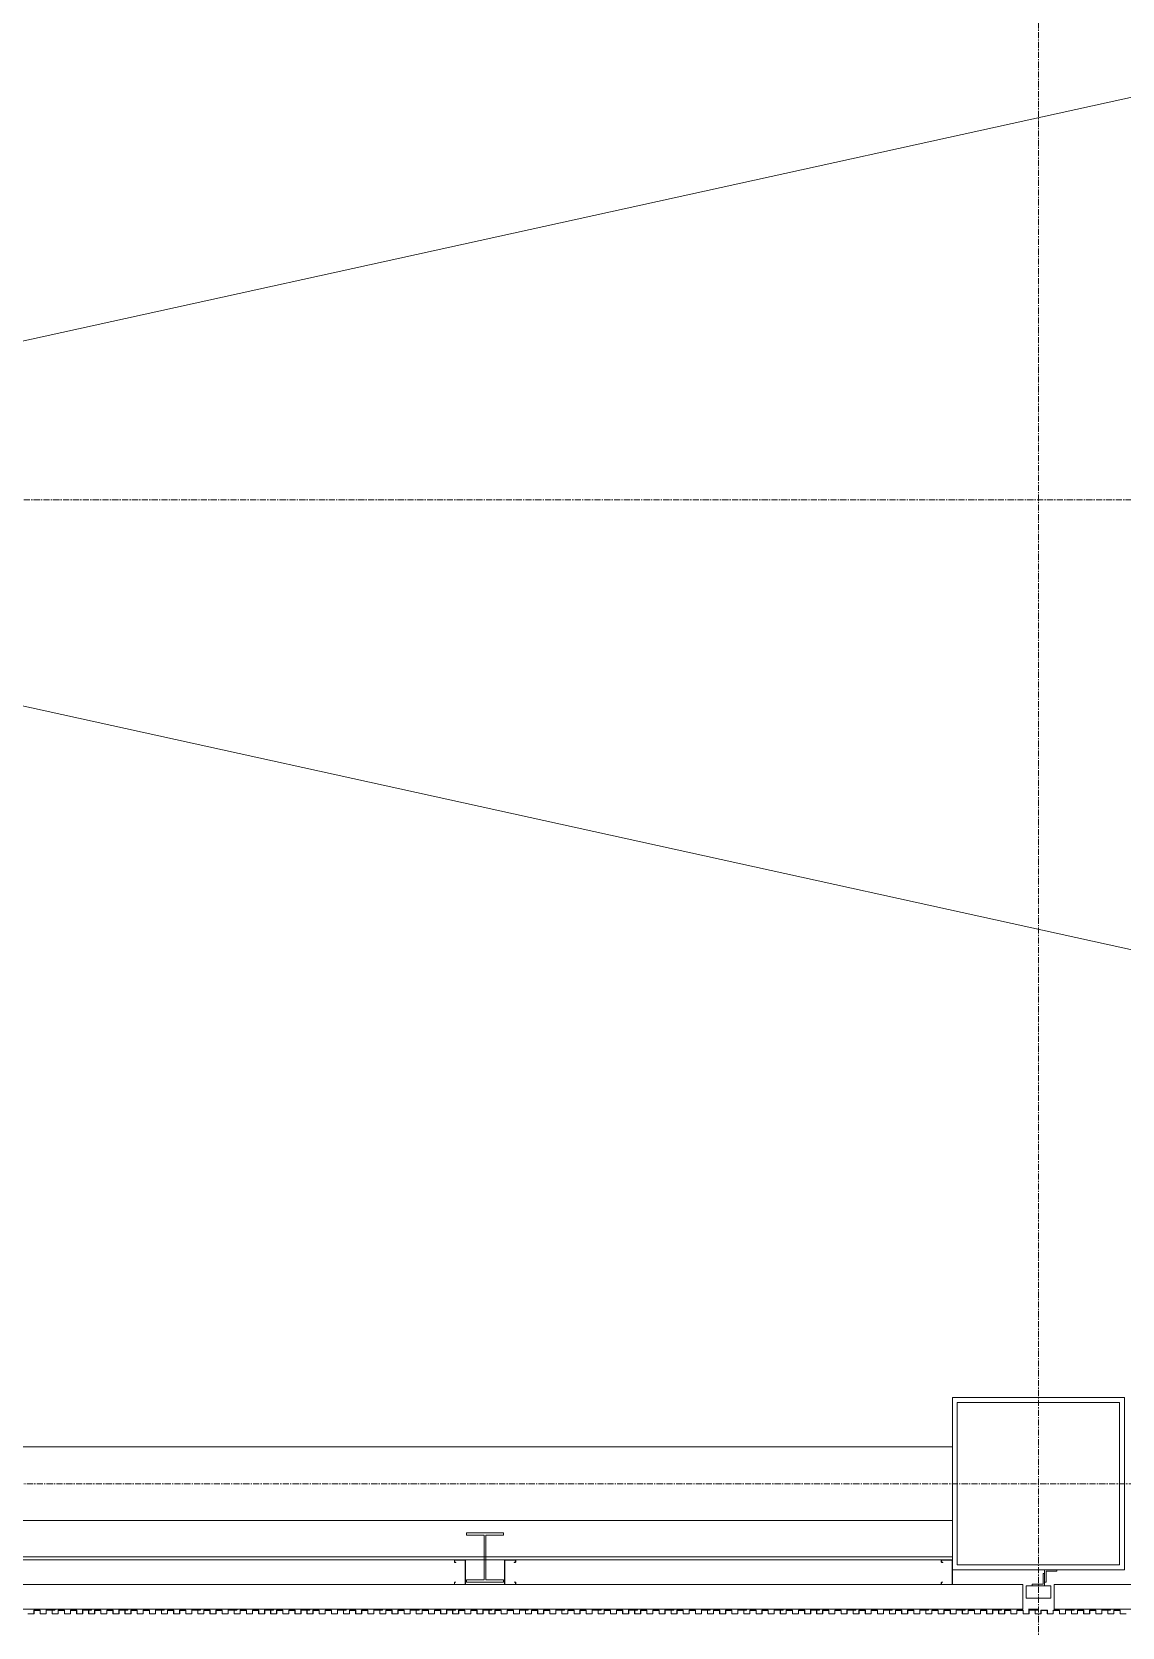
# Model space of a CAD drawing. Extents: x 73996 to 686888, y -9729 to 263202.
# Drawn here: x 494833 to 499266, y 172619 to 179104 of the extents above; entities that cross this region are included whole.
import ezdxf

# ---------------------------------------------------------------- set-up
doc = ezdxf.new("R2010")
doc.units = 0
doc.header["$LTSCALE"] = 20
doc.linetypes.add('Data Center Layout_L20$0$CENTER', pattern=[2, 1.25, -0.25, 0.25, -0.25])
for name, color, linetype, lineweight in [('Data Center Layout_L20$0$ARC', 252, 'Continuous', 0), ('Data Center Layout_L20$0$H-SIN', 252, 'Data Center Layout_L20$0$CENTER', 9), ('Data Center Layout_L20$0$K-SIN', 252, 'Data Center Layout_L20$0$CENTER', 9)]:
    doc.layers.add(name, color=color, linetype=linetype, lineweight=lineweight)

# ---------------------------------------------------------------- blocks, each defined once
blk = doc.blocks.new('Data Center Layout_L20$0$A$C80dc7663')
at = {"layer": 'Data Center Layout_L20$0$ARC'}
for p, q in [((517090.24, 147545.59), (549590.24, 140395.59)), ((517290.24, 140395.59), (549790.24, 147545.59)), ((540590.24, 140195.59), (532290.24, 140195.59)), ((540590.24, 139895.59), (532290.24, 139895.59)), ((540590.24, 139748.09), (532290.24, 139748.09)), ((540590.24, 139735.59), (532290.24, 139735.59)), ((540876.41, 139635.59), (517002.82, 139635.59)), ((540876.41, 139635.59), (540876.41, 139535.59)), ((549885.76, 139635.59), (541004.07, 139635.59)), ((541004.07, 139635.59), (541004.07, 139535.59)), ((540876.41, 139535.59), (517002.82, 139535.59)), ((549885.76, 139535.59), (541004.07, 139535.59))]:
    blk.add_line(p, q, dxfattribs=at)
for points in [[(540590.24, 139695.59), (540590.24, 140395.59), (541290.24, 140395.59), (541290.24, 139695.59)], [(540610.24, 139715.59), (540610.24, 140375.59), (541270.24, 140375.59), (541270.24, 139715.59)], [(538615.24, 139645.59), (538765.24, 139645.59), (538765.24, 139654.59), (538693.24, 139654.59), (538693.24, 139836.59), (538765.24, 139836.59), (538765.24, 139845.59), (538615.24, 139845.59), (538615.24, 139836.59), (538687.24, 139836.59), (538687.24, 139654.59), (538615.24, 139654.59)], [(540915.24, 139630.59), (540965.24, 139630.59), (540965.24, 139680.59), (540959.24, 139680.59), (540959.24, 139636.59), (540915.24, 139636.59)], [(540965.24, 139645.59), (540965.24, 139695.59), (541015.24, 139695.59), (541015.24, 139689.59), (540971.24, 139689.59), (540971.24, 139645.59)], [(540890.24, 139630.59), (540990.24, 139630.59), (540990.24, 139580.59), (540890.24, 139580.59)]]:
    blk.add_lwpolyline(points, close=True, dxfattribs=at)
for points in [[(538571.69, 139726.39), (538567.29, 139726.39, -0.4142136), (538566.49, 139727.19), (538566.49, 139733.99, -0.4142136), (538567.29, 139734.79), (538609.09, 139734.79, -0.4142136), (538609.89, 139733.99), (538609.89, 139637.19, -0.4142136), (538609.09, 139636.39), (538567.29, 139636.39, -0.4142136), (538566.49, 139637.19), (538566.49, 139643.99, -0.4142136), (538567.29, 139644.79), (538571.69, 139644.79), (538571.69, 139645.59), (538567.29, 139645.59, 0.4142136), (538565.69, 139643.99), (538565.69, 139637.19, 0.4142136), (538567.29, 139635.59), (538609.09, 139635.59, 0.4142136), (538610.69, 139637.19), (538610.69, 139733.99, 0.4142136), (538609.09, 139735.59), (538567.29, 139735.59, 0.4142136), (538565.69, 139733.99), (538565.69, 139727.19, 0.4142136), (538567.29, 139725.59), (538571.69, 139725.59)], [(538808.8, 139726.39), (538813.2, 139726.39, 0.4142136), (538814, 139727.19), (538814, 139733.99, 0.4142136), (538813.2, 139734.79), (538771.4, 139734.79, 0.4142136), (538770.6, 139733.99), (538770.6, 139637.19, 0.4142136), (538771.4, 139636.39), (538813.2, 139636.39, 0.4142136), (538814, 139637.19), (538814, 139643.99, 0.4142136), (538813.2, 139644.79), (538808.8, 139644.79), (538808.8, 139645.59), (538813.2, 139645.59, -0.4142136), (538814.8, 139643.99), (538814.8, 139637.19, -0.4142136), (538813.2, 139635.59), (538771.4, 139635.59, -0.4142136), (538769.8, 139637.19), (538769.8, 139733.99, -0.4142136), (538771.4, 139735.59), (538813.2, 139735.59, -0.4142136), (538814.8, 139733.99), (538814.8, 139727.19, -0.4142136), (538813.2, 139725.59), (538808.8, 139725.59)], [(540551.24, 139726.39), (540546.84, 139726.39, -0.4142136), (540546.04, 139727.19), (540546.04, 139733.99, -0.4142136), (540546.84, 139734.79), (540588.64, 139734.79, -0.4142136), (540589.44, 139733.99), (540589.44, 139637.19, -0.4142136), (540588.64, 139636.39), (540546.84, 139636.39, -0.4142136), (540546.04, 139637.19), (540546.04, 139643.99, -0.4142136), (540546.84, 139644.79), (540551.24, 139644.79), (540551.24, 139645.59), (540546.84, 139645.59, 0.4142136), (540545.24, 139643.99), (540545.24, 139637.19, 0.4142136), (540546.84, 139635.59), (540588.64, 139635.59, 0.4142136), (540590.24, 139637.19), (540590.24, 139733.99, 0.4142136), (540588.64, 139735.59), (540546.84, 139735.59, 0.4142136), (540545.24, 139733.99), (540545.24, 139727.19, 0.4142136), (540546.84, 139725.59), (540551.24, 139725.59)]]:
    blk.add_lwpolyline(points, format="xyb", close=True, dxfattribs=at)
at = {"layer": 'Data Center Layout_L20$0$ARC', "linetype": 'Continuous'}
for points in [[(536933.25, 139532.11), (536940.24, 139534.61), (536940.07, 139535.08), (536933.11, 139532.59), (536905.74, 139532.59), (536905.74, 139516.59), (536881.94, 139516.59), (536881.94, 139531.09), (536856.14, 139531.09), (536856.14, 139516.59), (536832.34, 139516.59)], [(536831.84, 139516.09), (536856.64, 139516.09), (536856.64, 139530.59), (536881.44, 139530.59), (536881.44, 139516.09), (536906.24, 139516.09), (536906.24, 139532.09), (536933.31, 139532.09)]]:
    blk.add_lwpolyline(points, dxfattribs=at)
for points in [[(537081.25, 139532.11), (537088.24, 139534.61), (537088.07, 139535.08), (537081.11, 139532.59), (537053.74, 139532.59), (537053.74, 139516.59), (537029.94, 139516.59), (537029.94, 139531.09), (537004.14, 139531.09), (537004.14, 139516.59), (536980.34, 139516.59), (536980.34, 139531.09), (536954.54, 139531.09), (536954.54, 139516.59), (536930.74, 139516.59), (536930.74, 139531.59), (536940.24, 139531.59, 1), (536940.24, 139535.59), (536919.53, 139535.59), (536918.24, 139534.3), (536916.95, 139535.59), (536903.24, 139535.59), (536903.24, 139535.09), (536916.74, 139535.09), (536918.24, 139533.59), (536919.74, 139535.09), (536940.24, 139535.09, -1), (536940.24, 139532.09), (536930.24, 139532.09), (536930.24, 139516.09), (536955.04, 139516.09), (536955.04, 139530.59), (536979.84, 139530.59), (536979.84, 139516.09), (537004.64, 139516.09), (537004.64, 139530.59), (537029.44, 139530.59), (537029.44, 139516.09), (537054.24, 139516.09), (537054.24, 139532.09), (537081.31, 139532.09)], [(537229.25, 139532.11), (537236.24, 139534.61), (537236.07, 139535.08), (537229.11, 139532.59), (537201.74, 139532.59), (537201.74, 139516.59), (537177.94, 139516.59), (537177.94, 139531.09), (537152.14, 139531.09), (537152.14, 139516.59), (537128.34, 139516.59), (537128.34, 139531.09), (537102.54, 139531.09), (537102.54, 139516.59), (537078.74, 139516.59), (537078.74, 139531.59), (537088.24, 139531.59, 1), (537088.24, 139535.59), (537067.53, 139535.59), (537066.24, 139534.3), (537064.95, 139535.59), (537051.24, 139535.59), (537051.24, 139535.09), (537064.74, 139535.09), (537066.24, 139533.59), (537067.74, 139535.09), (537088.24, 139535.09, -1), (537088.24, 139532.09), (537078.24, 139532.09), (537078.24, 139516.09), (537103.04, 139516.09), (537103.04, 139530.59), (537127.84, 139530.59), (537127.84, 139516.09), (537152.64, 139516.09), (537152.64, 139530.59), (537177.44, 139530.59), (537177.44, 139516.09), (537202.24, 139516.09), (537202.24, 139532.09), (537229.31, 139532.09)], [(537377.25, 139532.11), (537384.24, 139534.61), (537384.07, 139535.08), (537377.11, 139532.59), (537349.74, 139532.59), (537349.74, 139516.59), (537325.94, 139516.59), (537325.94, 139531.09), (537300.14, 139531.09), (537300.14, 139516.59), (537276.34, 139516.59), (537276.34, 139531.09), (537250.54, 139531.09), (537250.54, 139516.59), (537226.74, 139516.59), (537226.74, 139531.59), (537236.24, 139531.59, 1), (537236.24, 139535.59), (537215.53, 139535.59), (537214.24, 139534.3), (537212.95, 139535.59), (537199.24, 139535.59), (537199.24, 139535.09), (537212.74, 139535.09), (537214.24, 139533.59), (537215.74, 139535.09), (537236.24, 139535.09, -1), (537236.24, 139532.09), (537226.24, 139532.09), (537226.24, 139516.09), (537251.04, 139516.09), (537251.04, 139530.59), (537275.84, 139530.59), (537275.84, 139516.09), (537300.64, 139516.09), (537300.64, 139530.59), (537325.44, 139530.59), (537325.44, 139516.09), (537350.24, 139516.09), (537350.24, 139532.09), (537377.31, 139532.09)], [(537525.25, 139532.11), (537532.24, 139534.61), (537532.07, 139535.08), (537525.11, 139532.59), (537497.74, 139532.59), (537497.74, 139516.59), (537473.94, 139516.59), (537473.94, 139531.09), (537448.14, 139531.09), (537448.14, 139516.59), (537424.34, 139516.59), (537424.34, 139531.09), (537398.54, 139531.09), (537398.54, 139516.59), (537374.74, 139516.59), (537374.74, 139531.59), (537384.24, 139531.59, 1), (537384.24, 139535.59), (537363.53, 139535.59), (537362.24, 139534.3), (537360.95, 139535.59), (537347.24, 139535.59), (537347.24, 139535.09), (537360.74, 139535.09), (537362.24, 139533.59), (537363.74, 139535.09), (537384.24, 139535.09, -1), (537384.24, 139532.09), (537374.24, 139532.09), (537374.24, 139516.09), (537399.04, 139516.09), (537399.04, 139530.59), (537423.84, 139530.59), (537423.84, 139516.09), (537448.64, 139516.09), (537448.64, 139530.59), (537473.44, 139530.59), (537473.44, 139516.09), (537498.24, 139516.09), (537498.24, 139532.09), (537525.31, 139532.09)], [(537673.25, 139532.11), (537680.24, 139534.61), (537680.07, 139535.08), (537673.11, 139532.59), (537645.74, 139532.59), (537645.74, 139516.59), (537621.94, 139516.59), (537621.94, 139531.09), (537596.14, 139531.09), (537596.14, 139516.59), (537572.34, 139516.59), (537572.34, 139531.09), (537546.54, 139531.09), (537546.54, 139516.59), (537522.74, 139516.59), (537522.74, 139531.59), (537532.24, 139531.59, 1), (537532.24, 139535.59), (537511.53, 139535.59), (537510.24, 139534.3), (537508.95, 139535.59), (537495.24, 139535.59), (537495.24, 139535.09), (537508.74, 139535.09), (537510.24, 139533.59), (537511.74, 139535.09), (537532.24, 139535.09, -1), (537532.24, 139532.09), (537522.24, 139532.09), (537522.24, 139516.09), (537547.04, 139516.09), (537547.04, 139530.59), (537571.84, 139530.59), (537571.84, 139516.09), (537596.64, 139516.09), (537596.64, 139530.59), (537621.44, 139530.59), (537621.44, 139516.09), (537646.24, 139516.09), (537646.24, 139532.09), (537673.31, 139532.09)], [(537821.25, 139532.11), (537828.24, 139534.61), (537828.07, 139535.08), (537821.11, 139532.59), (537793.74, 139532.59), (537793.74, 139516.59), (537769.94, 139516.59), (537769.94, 139531.09), (537744.14, 139531.09), (537744.14, 139516.59), (537720.34, 139516.59), (537720.34, 139531.09), (537694.54, 139531.09), (537694.54, 139516.59), (537670.74, 139516.59), (537670.74, 139531.59), (537680.24, 139531.59, 1), (537680.24, 139535.59), (537659.53, 139535.59), (537658.24, 139534.3), (537656.95, 139535.59), (537643.24, 139535.59), (537643.24, 139535.09), (537656.74, 139535.09), (537658.24, 139533.59), (537659.74, 139535.09), (537680.24, 139535.09, -1), (537680.24, 139532.09), (537670.24, 139532.09), (537670.24, 139516.09), (537695.04, 139516.09), (537695.04, 139530.59), (537719.84, 139530.59), (537719.84, 139516.09), (537744.64, 139516.09), (537744.64, 139530.59), (537769.44, 139530.59), (537769.44, 139516.09), (537794.24, 139516.09), (537794.24, 139532.09), (537821.31, 139532.09)], [(537969.25, 139532.11), (537976.24, 139534.61), (537976.07, 139535.08), (537969.11, 139532.59), (537941.74, 139532.59), (537941.74, 139516.59), (537917.94, 139516.59), (537917.94, 139531.09), (537892.14, 139531.09), (537892.14, 139516.59), (537868.34, 139516.59), (537868.34, 139531.09), (537842.54, 139531.09), (537842.54, 139516.59), (537818.74, 139516.59), (537818.74, 139531.59), (537828.24, 139531.59, 1), (537828.24, 139535.59), (537807.53, 139535.59), (537806.24, 139534.3), (537804.95, 139535.59), (537791.24, 139535.59), (537791.24, 139535.09), (537804.74, 139535.09), (537806.24, 139533.59), (537807.74, 139535.09), (537828.24, 139535.09, -1), (537828.24, 139532.09), (537818.24, 139532.09), (537818.24, 139516.09), (537843.04, 139516.09), (537843.04, 139530.59), (537867.84, 139530.59), (537867.84, 139516.09), (537892.64, 139516.09), (537892.64, 139530.59), (537917.44, 139530.59), (537917.44, 139516.09), (537942.24, 139516.09), (537942.24, 139532.09), (537969.31, 139532.09)], [(538117.25, 139532.11), (538124.24, 139534.61), (538124.07, 139535.08), (538117.11, 139532.59), (538089.74, 139532.59), (538089.74, 139516.59), (538065.94, 139516.59), (538065.94, 139531.09), (538040.14, 139531.09), (538040.14, 139516.59), (538016.34, 139516.59), (538016.34, 139531.09), (537990.54, 139531.09), (537990.54, 139516.59), (537966.74, 139516.59), (537966.74, 139531.59), (537976.24, 139531.59, 1), (537976.24, 139535.59), (537955.53, 139535.59), (537954.24, 139534.3), (537952.95, 139535.59), (537939.24, 139535.59), (537939.24, 139535.09), (537952.74, 139535.09), (537954.24, 139533.59), (537955.74, 139535.09), (537976.24, 139535.09, -1), (537976.24, 139532.09), (537966.24, 139532.09), (537966.24, 139516.09), (537991.04, 139516.09), (537991.04, 139530.59), (538015.84, 139530.59), (538015.84, 139516.09), (538040.64, 139516.09), (538040.64, 139530.59), (538065.44, 139530.59), (538065.44, 139516.09), (538090.24, 139516.09), (538090.24, 139532.09), (538117.31, 139532.09)], [(538265.25, 139532.11), (538272.24, 139534.61), (538272.07, 139535.08), (538265.11, 139532.59), (538237.74, 139532.59), (538237.74, 139516.59), (538213.94, 139516.59), (538213.94, 139531.09), (538188.14, 139531.09), (538188.14, 139516.59), (538164.34, 139516.59), (538164.34, 139531.09), (538138.54, 139531.09), (538138.54, 139516.59), (538114.74, 139516.59), (538114.74, 139531.59), (538124.24, 139531.59, 1), (538124.24, 139535.59), (538103.53, 139535.59), (538102.24, 139534.3), (538100.95, 139535.59), (538087.24, 139535.59), (538087.24, 139535.09), (538100.74, 139535.09), (538102.24, 139533.59), (538103.74, 139535.09), (538124.24, 139535.09, -1), (538124.24, 139532.09), (538114.24, 139532.09), (538114.24, 139516.09), (538139.04, 139516.09), (538139.04, 139530.59), (538163.84, 139530.59), (538163.84, 139516.09), (538188.64, 139516.09), (538188.64, 139530.59), (538213.44, 139530.59), (538213.44, 139516.09), (538238.24, 139516.09), (538238.24, 139532.09), (538265.31, 139532.09)], [(538413.25, 139532.11), (538420.24, 139534.61), (538420.07, 139535.08), (538413.11, 139532.59), (538385.74, 139532.59), (538385.74, 139516.59), (538361.94, 139516.59), (538361.94, 139531.09), (538336.14, 139531.09), (538336.14, 139516.59), (538312.34, 139516.59), (538312.34, 139531.09), (538286.54, 139531.09), (538286.54, 139516.59), (538262.74, 139516.59), (538262.74, 139531.59), (538272.24, 139531.59, 1), (538272.24, 139535.59), (538251.53, 139535.59), (538250.24, 139534.3), (538248.95, 139535.59), (538235.24, 139535.59), (538235.24, 139535.09), (538248.74, 139535.09), (538250.24, 139533.59), (538251.74, 139535.09), (538272.24, 139535.09, -1), (538272.24, 139532.09), (538262.24, 139532.09), (538262.24, 139516.09), (538287.04, 139516.09), (538287.04, 139530.59), (538311.84, 139530.59), (538311.84, 139516.09), (538336.64, 139516.09), (538336.64, 139530.59), (538361.44, 139530.59), (538361.44, 139516.09), (538386.24, 139516.09), (538386.24, 139532.09), (538413.31, 139532.09)], [(538561.25, 139532.11), (538568.24, 139534.61), (538568.07, 139535.08), (538561.11, 139532.59), (538533.74, 139532.59), (538533.74, 139516.59), (538509.94, 139516.59), (538509.94, 139531.09), (538484.14, 139531.09), (538484.14, 139516.59), (538460.34, 139516.59), (538460.34, 139531.09), (538434.54, 139531.09), (538434.54, 139516.59), (538410.74, 139516.59), (538410.74, 139531.59), (538420.24, 139531.59, 1), (538420.24, 139535.59), (538399.53, 139535.59), (538398.24, 139534.3), (538396.95, 139535.59), (538383.24, 139535.59), (538383.24, 139535.09), (538396.74, 139535.09), (538398.24, 139533.59), (538399.74, 139535.09), (538420.24, 139535.09, -1), (538420.24, 139532.09), (538410.24, 139532.09), (538410.24, 139516.09), (538435.04, 139516.09), (538435.04, 139530.59), (538459.84, 139530.59), (538459.84, 139516.09), (538484.64, 139516.09), (538484.64, 139530.59), (538509.44, 139530.59), (538509.44, 139516.09), (538534.24, 139516.09), (538534.24, 139532.09), (538561.31, 139532.09)], [(538709.25, 139532.11), (538716.24, 139534.61), (538716.07, 139535.08), (538709.11, 139532.59), (538681.74, 139532.59), (538681.74, 139516.59), (538657.94, 139516.59), (538657.94, 139531.09), (538632.14, 139531.09), (538632.14, 139516.59), (538608.34, 139516.59), (538608.34, 139531.09), (538582.54, 139531.09), (538582.54, 139516.59), (538558.74, 139516.59), (538558.74, 139531.59), (538568.24, 139531.59, 1), (538568.24, 139535.59), (538547.53, 139535.59), (538546.24, 139534.3), (538544.95, 139535.59), (538531.24, 139535.59), (538531.24, 139535.09), (538544.74, 139535.09), (538546.24, 139533.59), (538547.74, 139535.09), (538568.24, 139535.09, -1), (538568.24, 139532.09), (538558.24, 139532.09), (538558.24, 139516.09), (538583.04, 139516.09), (538583.04, 139530.59), (538607.84, 139530.59), (538607.84, 139516.09), (538632.64, 139516.09), (538632.64, 139530.59), (538657.44, 139530.59), (538657.44, 139516.09), (538682.24, 139516.09), (538682.24, 139532.09), (538709.31, 139532.09)], [(538857.25, 139532.11), (538864.24, 139534.61), (538864.07, 139535.08), (538857.11, 139532.59), (538829.74, 139532.59), (538829.74, 139516.59), (538805.94, 139516.59), (538805.94, 139531.09), (538780.14, 139531.09), (538780.14, 139516.59), (538756.34, 139516.59), (538756.34, 139531.09), (538730.54, 139531.09), (538730.54, 139516.59), (538706.74, 139516.59), (538706.74, 139531.59), (538716.24, 139531.59, 1), (538716.24, 139535.59), (538695.53, 139535.59), (538694.24, 139534.3), (538692.95, 139535.59), (538679.24, 139535.59), (538679.24, 139535.09), (538692.74, 139535.09), (538694.24, 139533.59), (538695.74, 139535.09), (538716.24, 139535.09, -1), (538716.24, 139532.09), (538706.24, 139532.09), (538706.24, 139516.09), (538731.04, 139516.09), (538731.04, 139530.59), (538755.84, 139530.59), (538755.84, 139516.09), (538780.64, 139516.09), (538780.64, 139530.59), (538805.44, 139530.59), (538805.44, 139516.09), (538830.24, 139516.09), (538830.24, 139532.09), (538857.31, 139532.09)], [(539005.25, 139532.11), (539012.24, 139534.61), (539012.07, 139535.08), (539005.11, 139532.59), (538977.74, 139532.59), (538977.74, 139516.59), (538953.94, 139516.59), (538953.94, 139531.09), (538928.14, 139531.09), (538928.14, 139516.59), (538904.34, 139516.59), (538904.34, 139531.09), (538878.54, 139531.09), (538878.54, 139516.59), (538854.74, 139516.59), (538854.74, 139531.59), (538864.24, 139531.59, 1), (538864.24, 139535.59), (538843.53, 139535.59), (538842.24, 139534.3), (538840.95, 139535.59), (538827.24, 139535.59), (538827.24, 139535.09), (538840.74, 139535.09), (538842.24, 139533.59), (538843.74, 139535.09), (538864.24, 139535.09, -1), (538864.24, 139532.09), (538854.24, 139532.09), (538854.24, 139516.09), (538879.04, 139516.09), (538879.04, 139530.59), (538903.84, 139530.59), (538903.84, 139516.09), (538928.64, 139516.09), (538928.64, 139530.59), (538953.44, 139530.59), (538953.44, 139516.09), (538978.24, 139516.09), (538978.24, 139532.09), (539005.31, 139532.09)], [(539153.25, 139532.11), (539160.24, 139534.61), (539160.07, 139535.08), (539153.11, 139532.59), (539125.74, 139532.59), (539125.74, 139516.59), (539101.94, 139516.59), (539101.94, 139531.09), (539076.14, 139531.09), (539076.14, 139516.59), (539052.34, 139516.59), (539052.34, 139531.09), (539026.54, 139531.09), (539026.54, 139516.59), (539002.74, 139516.59), (539002.74, 139531.59), (539012.24, 139531.59, 1), (539012.24, 139535.59), (538991.53, 139535.59), (538990.24, 139534.3), (538988.95, 139535.59), (538975.24, 139535.59), (538975.24, 139535.09), (538988.74, 139535.09), (538990.24, 139533.59), (538991.74, 139535.09), (539012.24, 139535.09, -1), (539012.24, 139532.09), (539002.24, 139532.09), (539002.24, 139516.09), (539027.04, 139516.09), (539027.04, 139530.59), (539051.84, 139530.59), (539051.84, 139516.09), (539076.64, 139516.09), (539076.64, 139530.59), (539101.44, 139530.59), (539101.44, 139516.09), (539126.24, 139516.09), (539126.24, 139532.09), (539153.31, 139532.09)], [(539301.25, 139532.11), (539308.24, 139534.61), (539308.07, 139535.08), (539301.11, 139532.59), (539273.74, 139532.59), (539273.74, 139516.59), (539249.94, 139516.59), (539249.94, 139531.09), (539224.14, 139531.09), (539224.14, 139516.59), (539200.34, 139516.59), (539200.34, 139531.09), (539174.54, 139531.09), (539174.54, 139516.59), (539150.74, 139516.59), (539150.74, 139531.59), (539160.24, 139531.59, 1), (539160.24, 139535.59), (539139.53, 139535.59), (539138.24, 139534.3), (539136.95, 139535.59), (539123.24, 139535.59), (539123.24, 139535.09), (539136.74, 139535.09), (539138.24, 139533.59), (539139.74, 139535.09), (539160.24, 139535.09, -1), (539160.24, 139532.09), (539150.24, 139532.09), (539150.24, 139516.09), (539175.04, 139516.09), (539175.04, 139530.59), (539199.84, 139530.59), (539199.84, 139516.09), (539224.64, 139516.09), (539224.64, 139530.59), (539249.44, 139530.59), (539249.44, 139516.09), (539274.24, 139516.09), (539274.24, 139532.09), (539301.31, 139532.09)], [(539449.25, 139532.11), (539456.24, 139534.61), (539456.07, 139535.08), (539449.11, 139532.59), (539421.74, 139532.59), (539421.74, 139516.59), (539397.94, 139516.59), (539397.94, 139531.09), (539372.14, 139531.09), (539372.14, 139516.59), (539348.34, 139516.59), (539348.34, 139531.09), (539322.54, 139531.09), (539322.54, 139516.59), (539298.74, 139516.59), (539298.74, 139531.59), (539308.24, 139531.59, 1), (539308.24, 139535.59), (539287.53, 139535.59), (539286.24, 139534.3), (539284.95, 139535.59), (539271.24, 139535.59), (539271.24, 139535.09), (539284.74, 139535.09), (539286.24, 139533.59), (539287.74, 139535.09), (539308.24, 139535.09, -1), (539308.24, 139532.09), (539298.24, 139532.09), (539298.24, 139516.09), (539323.04, 139516.09), (539323.04, 139530.59), (539347.84, 139530.59), (539347.84, 139516.09), (539372.64, 139516.09), (539372.64, 139530.59), (539397.44, 139530.59), (539397.44, 139516.09), (539422.24, 139516.09), (539422.24, 139532.09), (539449.31, 139532.09)], [(539597.25, 139532.11), (539604.24, 139534.61), (539604.07, 139535.08), (539597.11, 139532.59), (539569.74, 139532.59), (539569.74, 139516.59), (539545.94, 139516.59), (539545.94, 139531.09), (539520.14, 139531.09), (539520.14, 139516.59), (539496.34, 139516.59), (539496.34, 139531.09), (539470.54, 139531.09), (539470.54, 139516.59), (539446.74, 139516.59), (539446.74, 139531.59), (539456.24, 139531.59, 1), (539456.24, 139535.59), (539435.53, 139535.59), (539434.24, 139534.3), (539432.95, 139535.59), (539419.24, 139535.59), (539419.24, 139535.09), (539432.74, 139535.09), (539434.24, 139533.59), (539435.74, 139535.09), (539456.24, 139535.09, -1), (539456.24, 139532.09), (539446.24, 139532.09), (539446.24, 139516.09), (539471.04, 139516.09), (539471.04, 139530.59), (539495.84, 139530.59), (539495.84, 139516.09), (539520.64, 139516.09), (539520.64, 139530.59), (539545.44, 139530.59), (539545.44, 139516.09), (539570.24, 139516.09), (539570.24, 139532.09), (539597.31, 139532.09)], [(539745.25, 139532.11), (539752.24, 139534.61), (539752.07, 139535.08), (539745.11, 139532.59), (539717.74, 139532.59), (539717.74, 139516.59), (539693.94, 139516.59), (539693.94, 139531.09), (539668.14, 139531.09), (539668.14, 139516.59), (539644.34, 139516.59), (539644.34, 139531.09), (539618.54, 139531.09), (539618.54, 139516.59), (539594.74, 139516.59), (539594.74, 139531.59), (539604.24, 139531.59, 1), (539604.24, 139535.59), (539583.53, 139535.59), (539582.24, 139534.3), (539580.95, 139535.59), (539567.24, 139535.59), (539567.24, 139535.09), (539580.74, 139535.09), (539582.24, 139533.59), (539583.74, 139535.09), (539604.24, 139535.09, -1), (539604.24, 139532.09), (539594.24, 139532.09), (539594.24, 139516.09), (539619.04, 139516.09), (539619.04, 139530.59), (539643.84, 139530.59), (539643.84, 139516.09), (539668.64, 139516.09), (539668.64, 139530.59), (539693.44, 139530.59), (539693.44, 139516.09), (539718.24, 139516.09), (539718.24, 139532.09), (539745.31, 139532.09)], [(539893.25, 139532.11), (539900.24, 139534.61), (539900.07, 139535.08), (539893.11, 139532.59), (539865.74, 139532.59), (539865.74, 139516.59), (539841.94, 139516.59), (539841.94, 139531.09), (539816.14, 139531.09), (539816.14, 139516.59), (539792.34, 139516.59), (539792.34, 139531.09), (539766.54, 139531.09), (539766.54, 139516.59), (539742.74, 139516.59), (539742.74, 139531.59), (539752.24, 139531.59, 1), (539752.24, 139535.59), (539731.53, 139535.59), (539730.24, 139534.3), (539728.95, 139535.59), (539715.24, 139535.59), (539715.24, 139535.09), (539728.74, 139535.09), (539730.24, 139533.59), (539731.74, 139535.09), (539752.24, 139535.09, -1), (539752.24, 139532.09), (539742.24, 139532.09), (539742.24, 139516.09), (539767.04, 139516.09), (539767.04, 139530.59), (539791.84, 139530.59), (539791.84, 139516.09), (539816.64, 139516.09), (539816.64, 139530.59), (539841.44, 139530.59), (539841.44, 139516.09), (539866.24, 139516.09), (539866.24, 139532.09), (539893.31, 139532.09)], [(540041.25, 139532.11), (540048.24, 139534.61), (540048.07, 139535.08), (540041.11, 139532.59), (540013.74, 139532.59), (540013.74, 139516.59), (539989.94, 139516.59), (539989.94, 139531.09), (539964.14, 139531.09), (539964.14, 139516.59), (539940.34, 139516.59), (539940.34, 139531.09), (539914.54, 139531.09), (539914.54, 139516.59), (539890.74, 139516.59), (539890.74, 139531.59), (539900.24, 139531.59, 1), (539900.24, 139535.59), (539879.53, 139535.59), (539878.24, 139534.3), (539876.95, 139535.59), (539863.24, 139535.59), (539863.24, 139535.09), (539876.74, 139535.09), (539878.24, 139533.59), (539879.74, 139535.09), (539900.24, 139535.09, -1), (539900.24, 139532.09), (539890.24, 139532.09), (539890.24, 139516.09), (539915.04, 139516.09), (539915.04, 139530.59), (539939.84, 139530.59), (539939.84, 139516.09), (539964.64, 139516.09), (539964.64, 139530.59), (539989.44, 139530.59), (539989.44, 139516.09), (540014.24, 139516.09), (540014.24, 139532.09), (540041.31, 139532.09)], [(540189.25, 139532.11), (540196.24, 139534.61), (540196.07, 139535.08), (540189.11, 139532.59), (540161.74, 139532.59), (540161.74, 139516.59), (540137.94, 139516.59), (540137.94, 139531.09), (540112.14, 139531.09), (540112.14, 139516.59), (540088.34, 139516.59), (540088.34, 139531.09), (540062.54, 139531.09), (540062.54, 139516.59), (540038.74, 139516.59), (540038.74, 139531.59), (540048.24, 139531.59, 1), (540048.24, 139535.59), (540027.53, 139535.59), (540026.24, 139534.3), (540024.95, 139535.59), (540011.24, 139535.59), (540011.24, 139535.09), (540024.74, 139535.09), (540026.24, 139533.59), (540027.74, 139535.09), (540048.24, 139535.09, -1), (540048.24, 139532.09), (540038.24, 139532.09), (540038.24, 139516.09), (540063.04, 139516.09), (540063.04, 139530.59), (540087.84, 139530.59), (540087.84, 139516.09), (540112.64, 139516.09), (540112.64, 139530.59), (540137.44, 139530.59), (540137.44, 139516.09), (540162.24, 139516.09), (540162.24, 139532.09), (540189.31, 139532.09)], [(540337.25, 139532.11), (540344.24, 139534.61), (540344.07, 139535.08), (540337.11, 139532.59), (540309.74, 139532.59), (540309.74, 139516.59), (540285.94, 139516.59), (540285.94, 139531.09), (540260.14, 139531.09), (540260.14, 139516.59), (540236.34, 139516.59), (540236.34, 139531.09), (540210.54, 139531.09), (540210.54, 139516.59), (540186.74, 139516.59), (540186.74, 139531.59), (540196.24, 139531.59, 1), (540196.24, 139535.59), (540175.53, 139535.59), (540174.24, 139534.3), (540172.95, 139535.59), (540159.24, 139535.59), (540159.24, 139535.09), (540172.74, 139535.09), (540174.24, 139533.59), (540175.74, 139535.09), (540196.24, 139535.09, -1), (540196.24, 139532.09), (540186.24, 139532.09), (540186.24, 139516.09), (540211.04, 139516.09), (540211.04, 139530.59), (540235.84, 139530.59), (540235.84, 139516.09), (540260.64, 139516.09), (540260.64, 139530.59), (540285.44, 139530.59), (540285.44, 139516.09), (540310.24, 139516.09), (540310.24, 139532.09), (540337.31, 139532.09)], [(540485.25, 139532.11), (540492.24, 139534.61), (540492.07, 139535.08), (540485.11, 139532.59), (540457.74, 139532.59), (540457.74, 139516.59), (540433.94, 139516.59), (540433.94, 139531.09), (540408.14, 139531.09), (540408.14, 139516.59), (540384.34, 139516.59), (540384.34, 139531.09), (540358.54, 139531.09), (540358.54, 139516.59), (540334.74, 139516.59), (540334.74, 139531.59), (540344.24, 139531.59, 1), (540344.24, 139535.59), (540323.53, 139535.59), (540322.24, 139534.3), (540320.95, 139535.59), (540307.24, 139535.59), (540307.24, 139535.09), (540320.74, 139535.09), (540322.24, 139533.59), (540323.74, 139535.09), (540344.24, 139535.09, -1), (540344.24, 139532.09), (540334.24, 139532.09), (540334.24, 139516.09), (540359.04, 139516.09), (540359.04, 139530.59), (540383.84, 139530.59), (540383.84, 139516.09), (540408.64, 139516.09), (540408.64, 139530.59), (540433.44, 139530.59), (540433.44, 139516.09), (540458.24, 139516.09), (540458.24, 139532.09), (540485.31, 139532.09)], [(540633.25, 139532.11), (540640.24, 139534.61), (540640.07, 139535.08), (540633.11, 139532.59), (540605.74, 139532.59), (540605.74, 139516.59), (540581.94, 139516.59), (540581.94, 139531.09), (540556.14, 139531.09), (540556.14, 139516.59), (540532.34, 139516.59), (540532.34, 139531.09), (540506.54, 139531.09), (540506.54, 139516.59), (540482.74, 139516.59), (540482.74, 139531.59), (540492.24, 139531.59, 1), (540492.24, 139535.59), (540471.53, 139535.59), (540470.24, 139534.3), (540468.95, 139535.59), (540455.24, 139535.59), (540455.24, 139535.09), (540468.74, 139535.09), (540470.24, 139533.59), (540471.74, 139535.09), (540492.24, 139535.09, -1), (540492.24, 139532.09), (540482.24, 139532.09), (540482.24, 139516.09), (540507.04, 139516.09), (540507.04, 139530.59), (540531.84, 139530.59), (540531.84, 139516.09), (540556.64, 139516.09), (540556.64, 139530.59), (540581.44, 139530.59), (540581.44, 139516.09), (540606.24, 139516.09), (540606.24, 139532.09), (540633.31, 139532.09)], [(540781.25, 139532.11), (540788.24, 139534.61), (540788.07, 139535.08), (540781.11, 139532.59), (540753.74, 139532.59), (540753.74, 139516.59), (540729.94, 139516.59), (540729.94, 139531.09), (540704.14, 139531.09), (540704.14, 139516.59), (540680.34, 139516.59), (540680.34, 139531.09), (540654.54, 139531.09), (540654.54, 139516.59), (540630.74, 139516.59), (540630.74, 139531.59), (540640.24, 139531.59, 1), (540640.24, 139535.59), (540619.53, 139535.59), (540618.24, 139534.3), (540616.95, 139535.59), (540603.24, 139535.59), (540603.24, 139535.09), (540616.74, 139535.09), (540618.24, 139533.59), (540619.74, 139535.09), (540640.24, 139535.09, -1), (540640.24, 139532.09), (540630.24, 139532.09), (540630.24, 139516.09), (540655.04, 139516.09), (540655.04, 139530.59), (540679.84, 139530.59), (540679.84, 139516.09), (540704.64, 139516.09), (540704.64, 139530.59), (540729.44, 139530.59), (540729.44, 139516.09), (540754.24, 139516.09), (540754.24, 139532.09), (540781.31, 139532.09)], [(540929.25, 139532.11), (540936.24, 139534.61), (540936.07, 139535.08), (540929.11, 139532.59), (540901.74, 139532.59), (540901.74, 139516.59), (540877.94, 139516.59), (540877.94, 139531.09), (540852.14, 139531.09), (540852.14, 139516.59), (540828.34, 139516.59), (540828.34, 139531.09), (540802.54, 139531.09), (540802.54, 139516.59), (540778.74, 139516.59), (540778.74, 139531.59), (540788.24, 139531.59, 1), (540788.24, 139535.59), (540767.53, 139535.59), (540766.24, 139534.3), (540764.95, 139535.59), (540751.24, 139535.59), (540751.24, 139535.09), (540764.74, 139535.09), (540766.24, 139533.59), (540767.74, 139535.09), (540788.24, 139535.09, -1), (540788.24, 139532.09), (540778.24, 139532.09), (540778.24, 139516.09), (540803.04, 139516.09), (540803.04, 139530.59), (540827.84, 139530.59), (540827.84, 139516.09), (540852.64, 139516.09), (540852.64, 139530.59), (540877.44, 139530.59), (540877.44, 139516.09), (540902.24, 139516.09), (540902.24, 139532.09), (540929.31, 139532.09)], [(541077.25, 139532.11), (541084.24, 139534.61), (541084.07, 139535.08), (541077.11, 139532.59), (541049.74, 139532.59), (541049.74, 139516.59), (541025.94, 139516.59), (541025.94, 139531.09), (541000.14, 139531.09), (541000.14, 139516.59), (540976.34, 139516.59), (540976.34, 139531.09), (540950.54, 139531.09), (540950.54, 139516.59), (540926.74, 139516.59), (540926.74, 139531.59), (540936.24, 139531.59, 1), (540936.24, 139535.59), (540915.53, 139535.59), (540914.24, 139534.3), (540912.95, 139535.59), (540899.24, 139535.59), (540899.24, 139535.09), (540912.74, 139535.09), (540914.24, 139533.59), (540915.74, 139535.09), (540936.24, 139535.09, -1), (540936.24, 139532.09), (540926.24, 139532.09), (540926.24, 139516.09), (540951.04, 139516.09), (540951.04, 139530.59), (540975.84, 139530.59), (540975.84, 139516.09), (541000.64, 139516.09), (541000.64, 139530.59), (541025.44, 139530.59), (541025.44, 139516.09), (541050.24, 139516.09), (541050.24, 139532.09), (541077.31, 139532.09)], [(541225.25, 139532.11), (541232.24, 139534.61), (541232.07, 139535.08), (541225.11, 139532.59), (541197.74, 139532.59), (541197.74, 139516.59), (541173.94, 139516.59), (541173.94, 139531.09), (541148.14, 139531.09), (541148.14, 139516.59), (541124.34, 139516.59), (541124.34, 139531.09), (541098.54, 139531.09), (541098.54, 139516.59), (541074.74, 139516.59), (541074.74, 139531.59), (541084.24, 139531.59, 1), (541084.24, 139535.59), (541063.53, 139535.59), (541062.24, 139534.3), (541060.95, 139535.59), (541047.24, 139535.59), (541047.24, 139535.09), (541060.74, 139535.09), (541062.24, 139533.59), (541063.74, 139535.09), (541084.24, 139535.09, -1), (541084.24, 139532.09), (541074.24, 139532.09), (541074.24, 139516.09), (541099.04, 139516.09), (541099.04, 139530.59), (541123.84, 139530.59), (541123.84, 139516.09), (541148.64, 139516.09), (541148.64, 139530.59), (541173.44, 139530.59), (541173.44, 139516.09), (541198.24, 139516.09), (541198.24, 139532.09), (541225.31, 139532.09)], [(541296.14, 139516.59), (541272.34, 139516.59), (541272.34, 139531.09), (541246.54, 139531.09), (541246.54, 139516.59), (541222.74, 139516.59), (541222.74, 139531.59), (541232.24, 139531.59, 1), (541232.24, 139535.59), (541211.53, 139535.59), (541210.24, 139534.3), (541208.95, 139535.59), (541195.24, 139535.59), (541195.24, 139535.09), (541208.74, 139535.09), (541210.24, 139533.59), (541211.74, 139535.09), (541232.24, 139535.09, -1), (541232.24, 139532.09), (541222.24, 139532.09), (541222.24, 139516.09), (541247.04, 139516.09), (541247.04, 139530.59), (541271.84, 139530.59), (541271.84, 139516.09), (541296.64, 139516.09)]]:
    blk.add_lwpolyline(points, format="xyb", dxfattribs=at)
at = {"layer": 'Data Center Layout_L20$0$H-SIN'}
for p, q in [((540940.24, 124521.53), (540940.24, 230045.59)), ((294307.41, 140045.59), (588940.24, 140045.59))]:
    blk.add_line(p, q, dxfattribs=at)
at = {"layer": 'Data Center Layout_L20$0$K-SIN'}
blk.add_line((309694.58, 144045.59), (588940.24, 144045.59), dxfattribs=at)
blk = doc.blocks.new('Data Center Layout_L20')
blk.add_blockref('Data Center Layout_L20$0$A$C80dc7663', (-42014.7, 33156.7))

msp = doc.modelspace()

# ---------------------------------------------------------------- block references
msp.add_blockref('Data Center Layout_L20', (0, 0))

doc.saveas('drawing.dxf')
